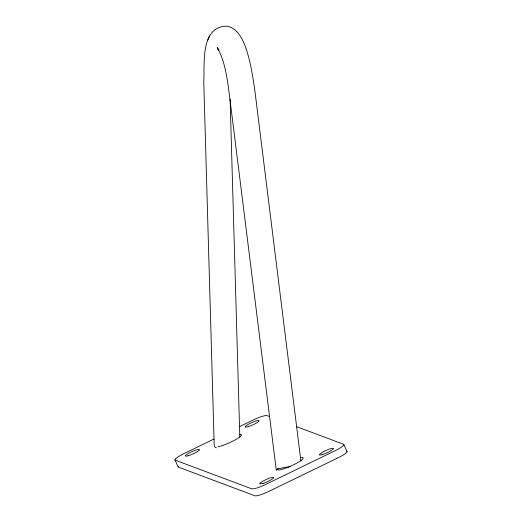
<?xml version="1.0" encoding="UTF-8"?>
<svg xmlns="http://www.w3.org/2000/svg" width="522" height="522" viewBox="0 0 522 522"><rect width="100%" height="100%" fill="white"/><g stroke="black" fill="none" stroke-linecap="round" stroke-linejoin="round"><path stroke-width="0.78" d="M300.9 461.017L254.716 89.406C252.191 73.073 249.836 56.389 243.102 41.16C239.755 34.276 234.541 26.968 226.261 26.178C199.972 27.164 204.859 64.082 203.763 81.817L214.216 445.651A12.919 4.065 -1.6 0 0 216.304 447.824M207.684 40.442L208.585 38.341M208.624 38.236L209.557 36.057M214.046 439.009L184.018 453.592A12.919 2.088 -24.4 0 0 175.275 460.189L251.774 488.84A12.919 2.088 -24.4 0 0 265.979 484.292L334.824 450.864A12.919 2.088 -24.4 0 0 343.561 444.274L296.607 426.683M239.683 426.565L252.863 420.164A12.919 2.088 -24.4 0 1 267.068 415.616L269.339 416.465M218.816 49.916L217.831 49.146L218.77 50.001M218.881 49.968L217.204 47.515C224.943 61.133 226.985 77.184 229.086 92.472L276.295 470.296A12.919 1.612 -7.1 0 1 290.121 466.72M343.868 444.548L347.026 451.517M174.974 459.908L178.132 466.87M230.098 99.03L239.807 436.875M346.725 451.236A12.919 2.088 -24.4 0 1 337.982 457.833L269.137 491.261A12.919 2.088 -24.4 0 1 254.932 495.809L178.439 467.151A12.919 2.088 -24.4 0 1 178.237 466.381M239.18 434.552A14.211 2.297 -24.4 0 1 237.021 438.845A14.211 2.297 -24.4 0 1 219.632 446.408M219.018 446.558A14.211 2.297 -24.4 0 1 217.922 446.78M300.92 457.683A14.211 2.297 -24.4 0 1 292.007 465.533A14.211 2.297 -24.4 0 1 278.082 468.306M248.387 426.624L245.216 427.166A7.752 1.253 -24.4 0 1 252.296 422.37A7.752 1.253 -24.4 0 1 258.879 421.234A7.752 1.253 -24.4 0 1 248.387 426.624M263.036 483.431L259.858 483.972A7.752 1.253 -24.4 0 1 266.938 479.176A7.752 1.253 -24.4 0 1 273.521 478.048A7.752 1.253 -24.4 0 1 263.036 483.431M322.028 454.662A7.752 1.253 -24.4 0 0 333.414 448.776A7.752 1.253 -24.4 0 0 323.777 451.543A7.752 1.253 -24.4 0 0 322.028 454.662M188.057 455.797A7.752 1.253 -24.4 0 0 199.437 449.912A7.752 1.253 -24.4 0 0 189.806 452.678A7.752 1.253 -24.4 0 0 188.057 455.797"/></g></svg>
